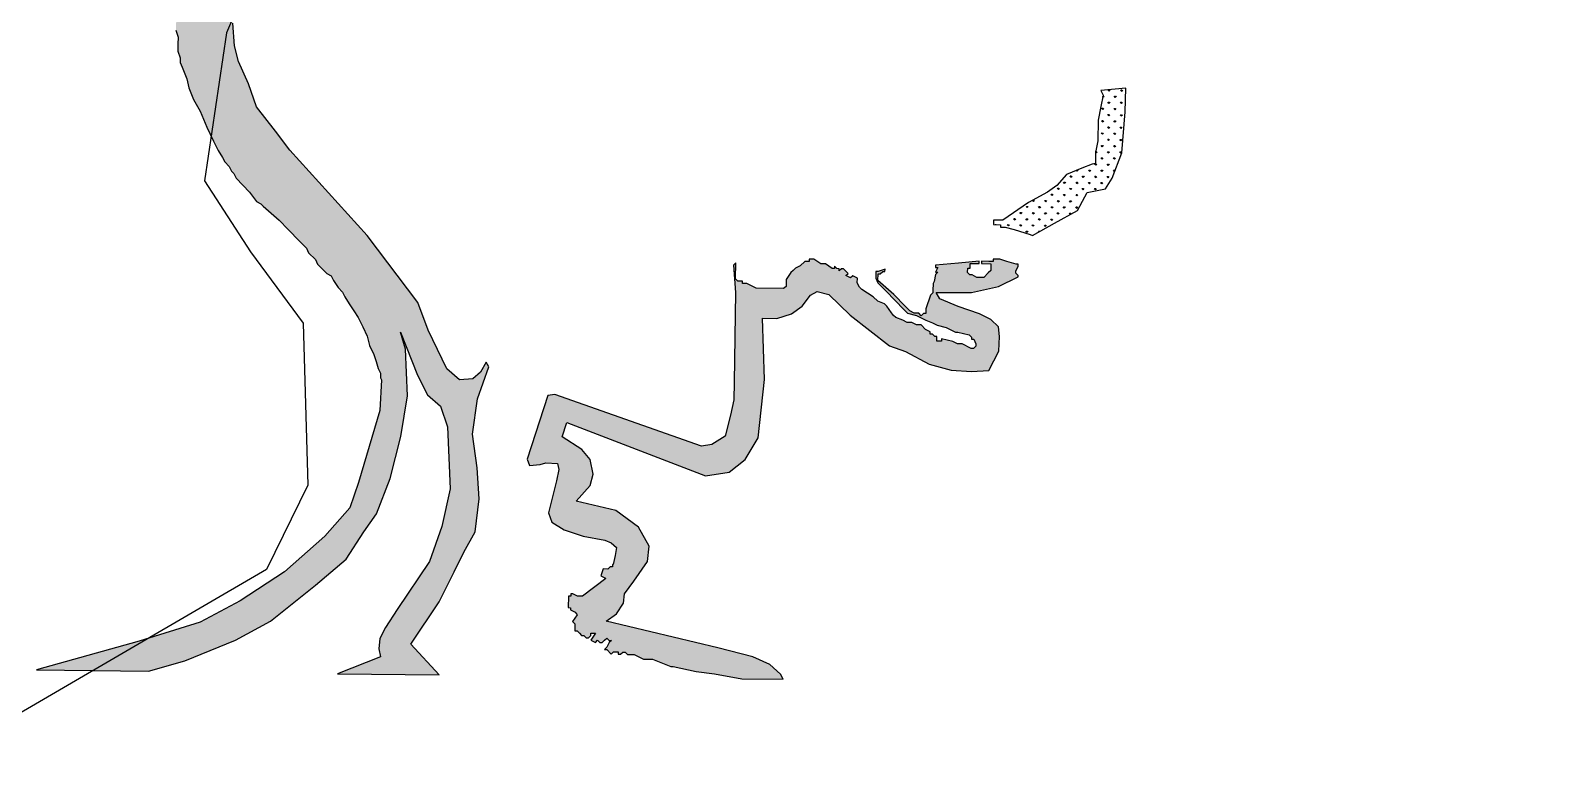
# Model space of a CAD drawing. Header units: metres. Extents: x 266352 to 301042, y 2101789 to 2138568.
# Drawn here: x 272168 to 274792, y 2129721 to 2131001 of the extents above; entities that cross this region are included whole.
import ezdxf

# ---------------------------------------------------------------- set-up
doc = ezdxf.new("R2010")
doc.units = ezdxf.units.M
doc.layers.add('MANGROOVE BUFFER ZONE', color=120, linetype='Continuous')
doc.layers.add('TALUKA BOUNDRY', color=150, linetype='Continuous')

msp = doc.modelspace()

# ---------------------------------------------------------------- hatches: boundary and pattern name
at = {"layer": 'MANGROOVE BUFFER ZONE'}
h = msp.add_hatch(dxfattribs=at)
h.set_pattern_fill('GRASS', color=256, scale=0.59672345, angle=-0.7340003)
h.paths.add_polyline_path([(272617, 2130794.2), (272592.2, 2130826.6), (272559.8, 2130868.8), (272545.5, 2130908.6), (272528.3, 2130947.7), (272521.6, 2130974.7), (272518.5, 2131013.6), (272519.9, 2131051.7), (272537.6, 2131183.8), (272560, 2131261.3), (272584, 2131324.2), (272618.1, 2131379), (272635.6, 2131411), (272644.1, 2131420.3), (272643.6, 2131421.5), (272706.5, 2131493.5), (272846.8, 2131652.3), (272884.2, 2131687.6), (272825.6, 2131756.7), (272819.4, 2131752.3), (272815.4, 2131744.4), (272807.3, 2131736.5), (272799.2, 2131728.7), (272791.2, 2131720.8), (272775.1, 2131705.1), (272738.8, 2131665.8), (272726.7, 2131654), (272714.6, 2131642.2), (272706.5, 2131634.4), (272686.4, 2131614.7), (272674.3, 2131602.9), (272666.2, 2131591.1), (272654.2, 2131583.3), (272646.1, 2131571.5), (272638, 2131559.6), (272625.8, 2131543.9), (272613.7, 2131532.1), (272585.3, 2131488.7), (272577.2, 2131476.9), (272552.9, 2131445.3), (272544.8, 2131429.5), (272536.7, 2131421.7), (272520.5, 2131398), (272516.4, 2131390.1), (272508.4, 2131386.2), (272504.3, 2131378.3), (272504.3, 2131374.3), (272500.3, 2131374.4), (272496.3, 2131374.4), (272488.5, 2131382.5), (272484.5, 2131382.6), (272472.6, 2131386.7), (272468.7, 2131390.7), (272464.7, 2131390.8), (272460.7, 2131390.8), (272452.8, 2131390.9), (272448.9, 2131394.9), (272444.9, 2131395), (272440.9, 2131395), (272437, 2131399.1), (272433, 2131399.1), (272433.1, 2131403.1), (272429.1, 2131403.2), (272421.1, 2131403.3), (272417.1, 2131403.3), (272413.2, 2131403.4), (272409.2, 2131407.4), (272405.3, 2131407.4), (272401.3, 2131407.5), (272397.4, 2131411.5), (272393.4, 2131411.6), (272397.3, 2131407.5), (272397.3, 2131403.6), (272401.2, 2131403.5), (272405.2, 2131399.5), (272409.1, 2131399.4), (272413.1, 2131399.4), (272425, 2131395.3), (272429, 2131395.2), (272433, 2131395.2), (272440.9, 2131391.1), (272444.8, 2131391), (272448.8, 2131391), (272452.7, 2131386.9), (272456.7, 2131382.9), (272460.6, 2131382.9), (272468.6, 2131382.8), (272472.6, 2131382.7), (272476.5, 2131378.7), (272480.5, 2131378.6), (272484.5, 2131378.6), (272484.4, 2131374.6), (272488.3, 2131370.6), (272492.3, 2131370.5), (272492.3, 2131366.5), (272496.2, 2131362.5), (272496.1, 2131358.5), (272496.1, 2131354.6), (272496, 2131350.6), (272492, 2131346.6), (272487.8, 2131330.8), (272487.8, 2131326.8), (272483.7, 2131318.9), (272479.7, 2131315), (272471.5, 2131299.2), (272471.4, 2131291.2), (272467.4, 2131287.3), (272467.3, 2131283.3), (272467.2, 2131275.3), (272459, 2131251.6), (272458.9, 2131243.6), (272454.8, 2131235.7), (272454.7, 2131227.8), (272446.4, 2131204), (272442.3, 2131196.1), (272438.2, 2131184.2), (272438.1, 2131176.3), (272434, 2131168.3), (272433.9, 2131160.4), (272429.8, 2131152.5), (272429.7, 2131140.5), (272429.6, 2131136.6), (272429.4, 2131116.7), (272429.3, 2131112.7), (272425.3, 2131104.8), (272421.1, 2131088.9), (272421, 2131085), (272421, 2131081), (272420.9, 2131077), (272420.9, 2131073), (272420.8, 2131065.1), (272424.6, 2131053.1), (272424.5, 2131045.1), (272424.4, 2131041.1), (272424.3, 2131033.2), (272420.1, 2131013.3), (272420, 2131001.4), (272423.8, 2130989.4), (272423.6, 2130977.5), (272423.5, 2130965.6), (272427.3, 2130953.6), (272427.2, 2130945.6), (272431.1, 2130937.6), (272438.8, 2130917.6), (272442.5, 2130901.7), (272450.2, 2130881.7), (272461.9, 2130861.6), (272473.5, 2130833.6), (272485.1, 2130809.6), (272489, 2130801.6), (272492.9, 2130793.6), (272500.7, 2130781.5), (272504.6, 2130773.5), (272512.4, 2130765.5), (272516.3, 2130757.5), (272520.2, 2130753.4), (272524.1, 2130745.4), (272535.9, 2130733.3), (272547.6, 2130721.3), (272559.4, 2130705.2), (272567.3, 2130701.1), (272571.2, 2130697.1), (272598.7, 2130672.9), (272602.7, 2130668.8), (272610.5, 2130660.8), (272618.4, 2130652.7), (272630.2, 2130640.6), (272638, 2130632.6), (272645.9, 2130624.5), (272649.7, 2130616.5), (272661.5, 2130604.4), (272665.4, 2130596.4), (272669.3, 2130592.4), (272681.1, 2130580.3), (272689, 2130576.2), (272692.9, 2130568.2), (272700.7, 2130556.2), (272708.5, 2130548.1), (272712.4, 2130540.1), (272720.2, 2130528.1), (272728, 2130516), (272735.8, 2130504), (272743.6, 2130488), (272751.3, 2130472), (272755.1, 2130456), (272762.8, 2130440), (272766.7, 2130428), (272770.5, 2130416), (272774.4, 2130408), (272774.3, 2130400.1), (272776, 2130396.5), (272773.1, 2130343.5), (272736, 2130218.6), (272721.1, 2130174.9), (272677.6, 2130126), (272608.2, 2130064.1), (272531, 2130013.7), (272461.9, 2129976.9), (272356.4, 2129944), (272178.6, 2129894.4), (272372.6, 2129891.9), (272435.3, 2129910), (272523, 2129945.8), (272583.7, 2129978.6), (272661.6, 2130040.8), (272714.6, 2130086.1), (272745.5, 2130133.3), (272767.4, 2130164.6), (272791, 2130225.8), (272809.5, 2130298.2), (272821, 2130368.8), (272817.6, 2130449.2), (272808.8, 2130478.9), (272838.4, 2130404.4), (272855.4, 2130370.3), (272878, 2130350.6), (272890.1, 2130315.1), (272895, 2130207.6), (272880.6, 2130142.3), (272859, 2130082.1), (272803.1, 2129998.7), (272782.8, 2129967.5), (272773.4, 2129948.7), (272771.2, 2129930.8), (272774, 2129916.7), (272699.7, 2129887.7), (272875.6, 2129885.5), (272827, 2129938.7), (272875.8, 2130012), (272901.9, 2130063.8), (272918.5, 2130098.1), (272938, 2130133), (272945, 2130190.6), (272941.5, 2130244), (272933.8, 2130302.5), (272942.3, 2130363.7), (272962, 2130419), (272957.3, 2130426.9), (272947.4, 2130409.6), (272934, 2130397.9), (272911, 2130396.2), (272888.9, 2130415.3), (272872.8, 2130449), (272856.8, 2130482.3), (272838.7, 2130530.3), (272751, 2130646.1)])
h = msp.add_hatch(dxfattribs=at)
h.set_pattern_fill('GRASS', color=256, scale=0.59672345, angle=-0.7340003)
h.paths.add_polyline_path([(274063.6, 2130860.5), (274065.2, 2130901.1), (274021.8, 2130897.3), (274025.7, 2130889.3), (274021.5, 2130869.5), (274017.2, 2130845.7), (274016.7, 2130809.9), (274012.5, 2130790), (274012.3, 2130770.9), (274006.8, 2130769.6), (273988.5, 2130763), (273962.4, 2130751.9), (273945.7, 2130733), (273929.1, 2130721.4), (273896.1, 2130703.5), (273851.9, 2130672.7), (273836, 2130672.9), (273835.9, 2130668.8), (273835.9, 2130665), (273847.8, 2130664.8), (273847.7, 2130660.8), (273855.7, 2130660.7), (273871.6, 2130656.6), (273899.3, 2130648.2), (273903.2, 2130646.2), (273941.4, 2130667.4), (273981.4, 2130689.7), (273997.7, 2130720.7), (274029.7, 2130727), (274041.3, 2130745.7), (274057.8, 2130789.1)])
h = msp.add_hatch(dxfattribs=at)
h.set_pattern_fill('GRASS', color=256, scale=0.59672345, angle=-0.7340003)
h.paths.add_polyline_path([(273439.2, 2130397), (273435.6, 2130503.4), (273460.6, 2130502.4), (273486.1, 2130510.4), (273504.2, 2130523.8), (273519, 2130542.8), (273530.7, 2130549.2), (273550.5, 2130544), (273587.8, 2130508.3), (273655.5, 2130455), (273683.3, 2130445.7), (273724.5, 2130423.5), (273762.7, 2130413.1), (273797.9, 2130410.8), (273827.7, 2130412.6), (273845.1, 2130445.8), (273846.1, 2130471.1), (273844.7, 2130488.2), (273831, 2130501), (273811.3, 2130510.9), (273774.3, 2130523.4), (273742.9, 2130536.5), (273736.6, 2130547.7), (273797.5, 2130547.5), (273844.4, 2130557.7), (273878.5, 2130574.9), (273878.5, 2130576.9), (273874.6, 2130580.9), (273874.6, 2130584.9), (273878.7, 2130592.8), (273878.7, 2130596.8), (273874.8, 2130596.8), (273858.9, 2130601), (273847, 2130605.1), (273835.1, 2130605.3), (273835, 2130601.3), (273827.6, 2130601.4), (273815.2, 2130601.6), (273815.1, 2130597.6), (273831, 2130597.4), (273830.9, 2130585.5), (273826.8, 2130581.5), (273818.8, 2130573.7), (273806.8, 2130573.8), (273798.9, 2130577.9), (273795, 2130578), (273791, 2130582), (273791.1, 2130589.9), (273795.1, 2130589.9), (273795.2, 2130597.9), (273803.2, 2130597.7), (273811.1, 2130597.6), (273811.2, 2130601.6), (273775.3, 2130598.1), (273735.5, 2130594.6), (273735.4, 2130590.7), (273739.4, 2130590.6), (273735.3, 2130582.7), (273739.3, 2130582.7), (273735.3, 2130578.7), (273732.8, 2130566.8), (273731.1, 2130562.9), (273731.1, 2130558.9), (273731, 2130554.9), (273730.9, 2130547), (273726.9, 2130543), (273718.6, 2130519.3), (273718.5, 2130511.3), (273714.5, 2130511.4), (273710.5, 2130507.4), (273706.6, 2130511.5), (273698.6, 2130511.6), (273690.7, 2130515.6), (273682.9, 2130523.7), (273663.2, 2130543.8), (273635.7, 2130568.1), (273635.9, 2130580), (273639.8, 2130579.9), (273643.9, 2130583.9), (273647.8, 2130583.8), (273647.9, 2130587.8), (273635.9, 2130584), (273631.9, 2130584), (273631.8, 2130572.1), (273635.7, 2130564.1), (273647.4, 2130552), (273667.1, 2130531.9), (273678.8, 2130519.8), (273686.7, 2130511.7), (273702.6, 2130507.5), (273718.4, 2130499.4), (273730.2, 2130495.2), (273738.2, 2130491.2), (273754, 2130487), (273769.8, 2130478.8), (273773.8, 2130478.8), (273793.6, 2130474.5), (273797.6, 2130470.5), (273797.5, 2130466.5), (273801.5, 2130466.5), (273805.4, 2130458.5), (273805.3, 2130454.5), (273801.3, 2130450.6), (273797.3, 2130450.6), (273781.5, 2130458.8), (273773.5, 2130458.9), (273765.6, 2130463), (273745.8, 2130467.2), (273745.8, 2130463.2), (273737.8, 2130463.3), (273737.9, 2130471.3), (273733.9, 2130471.3), (273730, 2130475.3), (273726, 2130475.4), (273726.1, 2130479.4), (273718.2, 2130483.5), (273710.3, 2130491.5), (273702.4, 2130491.6), (273694.5, 2130495.7), (273686.5, 2130495.8), (273678.6, 2130499.9), (273666.7, 2130504), (273662.8, 2130508), (273658.9, 2130512.1), (273651.1, 2130524.1), (273647.1, 2130528.1), (273635.2, 2130532.3), (273627.4, 2130540.3), (273607.7, 2130552.5), (273603.7, 2130556.5), (273599.9, 2130564.5), (273600, 2130572.5), (273592.1, 2130576.6), (273588, 2130572.7), (273580.1, 2130576.7), (273584.2, 2130580.7), (273580.2, 2130584.7), (273576.3, 2130588.7), (273572.3, 2130588.8), (273568.3, 2130584.8), (273568.3, 2130588.8), (273564.4, 2130588.9), (273560.4, 2130592.9), (273560.4, 2130588.9), (273556.4, 2130589), (273544.6, 2130597.1), (273536.6, 2130597.2), (273524.8, 2130605.3), (273516.8, 2130605.4), (273516.8, 2130601.4), (273508.8, 2130601.5), (273500.8, 2130593.7), (273492.8, 2130589.8), (273488.7, 2130585.9), (273484.7, 2130581.9), (273476.6, 2130570.1), (273476.5, 2130558.2), (273472.4, 2130554.2), (273424.7, 2130554.9), (273408.9, 2130563), (273400.9, 2130563.1), (273401, 2130567.1), (273393, 2130567.2), (273389.1, 2130571.2), (273389.5, 2130599.1), (273385.4, 2130595.1), (273388.8, 2130547.4), (273386.8, 2130392.2), (273386.4, 2130361.6), (273380.4, 2130335), (273370.9, 2130299), (273348.1, 2130284.3), (273330.4, 2130281.8), (273076.1, 2130371.1), (273063.8, 2130369), (273028.1, 2130259.2), (273032.4, 2130248.3), (273050.6, 2130249.9), (273060.6, 2130252.4), (273080.5, 2130251.3), (273083.1, 2130241.3), (273079.2, 2130221.4), (273070.6, 2130186.7), (273064.9, 2130166), (273071, 2130150), (273092.1, 2130136.6), (273125.5, 2130125.8), (273162.6, 2130118.6), (273173.8, 2130114.3), (273183.2, 2130106.1), (273180.8, 2130092.1), (273177, 2130076.6), (273175.9, 2130076.6), (273175.8, 2130072.6), (273171.9, 2130072.7), (273167.8, 2130068.7), (273159.9, 2130068.9), (273155.8, 2130057), (273163.7, 2130052.9), (273164.5, 2130052.6), (273124.1, 2130021.6), (273115.5, 2130021.7), (273107.6, 2130025.8), (273103.6, 2130025.8), (273103.6, 2130021.8), (273099.6, 2130021.9), (273099.4, 2130002), (273103.3, 2130001.9), (273103.3, 2129998), (273111.2, 2129993.9), (273115.1, 2129989.8), (273107, 2129978), (273110.9, 2129974), (273110.8, 2129962.1), (273114.8, 2129962), (273118.7, 2129958), (273122.6, 2129953.9), (273126.6, 2129953.9), (273130.5, 2129949.9), (273134.5, 2129949.8), (273138.5, 2129953.7), (273138.6, 2129957.7), (273146.5, 2129957.6), (273138.4, 2129945.8), (273146.3, 2129941.7), (273150.3, 2129945.6), (273154.3, 2129941.6), (273158.3, 2129941.5), (273162.3, 2129945.5), (273166.3, 2129949.4), (273170.2, 2129945.4), (273174.2, 2129945.3), (273170.2, 2129941.4), (273166.1, 2129933.5), (273162.1, 2129929.6), (273166.1, 2129929.5), (273173.9, 2129921.5), (273177.9, 2129925.4), (273185.9, 2129925.3), (273185.8, 2129921.3), (273189.8, 2129921.3), (273193.8, 2129925.2), (273197.8, 2129925.1), (273201.8, 2129921.1), (273213.7, 2129920.9), (273229.5, 2129912.8), (273245.4, 2129912.6), (273277.1, 2129900.2), (273281, 2129900.2), (273320.7, 2129891.7), (273352.5, 2129887.3), (273400.1, 2129878.8), (273471.7, 2129877.9), (273466.8, 2129887), (273448.5, 2129903.8), (273418.9, 2129916.8), (273358.3, 2129932.6), (273164.8, 2129978.7), (273182.8, 2129991.4), (273195.3, 2130009.6), (273196.8, 2130025.9), (273213, 2130048.1), (273236.5, 2130081.7), (273239.3, 2130108.4), (273221.3, 2130141.5), (273181.8, 2130170.3), (273113.1, 2130186.2), (273137.2, 2130213.3), (273142.4, 2130232.9), (273137.3, 2130258.6), (273122.7, 2130275.5), (273089, 2130297.6), (273096.7, 2130322.6), (273337, 2130230.4), (273378, 2130236.3), (273405.9, 2130258.6), (273428, 2130295.7)])

# ---------------------------------------------------------------- linework, layer by layer
for points in [[(272521.6, 2130974.7), (272518.5, 2131013.6)], [(272420, 2131001.4), (272423.8, 2130989.4)], [(272423.8, 2130989.4), (272423.6, 2130977.5)], [(272423.6, 2130977.5), (272423.5, 2130965.6)], [(272423.5, 2130965.6), (272427.3, 2130953.6)], [(272427.3, 2130953.6), (272427.2, 2130945.6)], [(272528.3, 2130947.7), (272521.6, 2130974.7)], [(272427.2, 2130945.6), (272431.1, 2130937.6)], [(272431.1, 2130937.6), (272438.8, 2130917.6)], [(272545.5, 2130908.6), (272528.3, 2130947.7)], [(272438.8, 2130917.6), (272442.5, 2130901.7)], [(272442.5, 2130901.7), (272450.2, 2130881.7)], [(272559.8, 2130868.8), (272545.5, 2130908.6)], [(274065.2, 2130901.1), (274021.8, 2130897.3)], [(274063.6, 2130860.5), (274065.2, 2130901.1)], [(272450.2, 2130881.7), (272461.9, 2130861.6)], [(274025.7, 2130889.3), (274021.5, 2130869.5)], [(274021.8, 2130897.3), (274025.7, 2130889.3)], [(272461.9, 2130861.6), (272473.5, 2130833.6)], [(272592.2, 2130826.6), (272559.8, 2130868.8)], [(274021.5, 2130869.5), (274017.2, 2130845.7)], [(274057.8, 2130789.1), (274063.6, 2130860.5)], [(272473.5, 2130833.6), (272485.1, 2130809.6)], [(272617, 2130794.2), (272592.2, 2130826.6)], [(274017.2, 2130845.7), (274016.7, 2130809.9)], [(272485.1, 2130809.6), (272489, 2130801.6)], [(272489, 2130801.6), (272492.9, 2130793.6)], [(274016.7, 2130809.9), (274012.5, 2130790)], [(272492.9, 2130793.6), (272500.7, 2130781.5)], [(272500.7, 2130781.5), (272504.6, 2130773.5)], [(272504.6, 2130773.5), (272512.4, 2130765.5)], [(272751, 2130646.1), (272617, 2130794.2)], [(274006.8, 2130769.6), (273988.5, 2130763)], [(274012.3, 2130770.9), (274006.8, 2130769.6)], [(274012.5, 2130790), (274012.3, 2130770.9)], [(274041.3, 2130745.7), (274057.8, 2130789.1)], [(272512.4, 2130765.5), (272516.3, 2130757.5)], [(272516.3, 2130757.5), (272520.2, 2130753.4)], [(272520.2, 2130753.4), (272524.1, 2130745.4)], [(272524.1, 2130745.4), (272535.9, 2130733.3)], [(273962.4, 2130751.9), (273945.7, 2130733)], [(273988.5, 2130763), (273962.4, 2130751.9)], [(274029.7, 2130727), (274041.3, 2130745.7)], [(272535.9, 2130733.3), (272547.6, 2130721.3)], [(272547.6, 2130721.3), (272559.4, 2130705.2)], [(273929.1, 2130721.4), (273896.1, 2130703.5)], [(273945.7, 2130733), (273929.1, 2130721.4)], [(273981.4, 2130689.7), (273997.7, 2130720.7)], [(273997.7, 2130720.7), (274029.7, 2130727)], [(272559.4, 2130705.2), (272567.3, 2130701.1)], [(272567.3, 2130701.1), (272571.2, 2130697.1)], [(272571.2, 2130697.1), (272598.7, 2130672.9)], [(273896.1, 2130703.5), (273851.9, 2130672.7)], [(272598.7, 2130672.9), (272602.7, 2130668.8)], [(272602.7, 2130668.8), (272610.5, 2130660.8)], [(273836, 2130672.9), (273835.9, 2130668.8)], [(273835.9, 2130668.8), (273835.9, 2130665)], [(273835.9, 2130665), (273847.8, 2130664.8)], [(273851.9, 2130672.7), (273836, 2130672.9)], [(273847.8, 2130664.8), (273847.7, 2130660.8)], [(273903.2, 2130646.2), (273941.4, 2130667.4)], [(273941.4, 2130667.4), (273981.4, 2130689.7)], [(272610.5, 2130660.8), (272618.4, 2130652.7)], [(272618.4, 2130652.7), (272630.2, 2130640.6)], [(272630.2, 2130640.6), (272638, 2130632.6)], [(272838.7, 2130530.3), (272751, 2130646.1)], [(273847.7, 2130660.8), (273855.7, 2130660.7)], [(273855.7, 2130660.7), (273871.6, 2130656.6)], [(273871.6, 2130656.6), (273899.3, 2130648.2)], [(273899.3, 2130648.2), (273903.2, 2130646.2)], [(272638, 2130632.6), (272645.9, 2130624.5)], [(272645.9, 2130624.5), (272649.7, 2130616.5)], [(272649.7, 2130616.5), (272661.5, 2130604.4)], [(272661.5, 2130604.4), (272665.4, 2130596.4)], [(272665.4, 2130596.4), (272669.3, 2130592.4)], [(272669.3, 2130592.4), (272681.1, 2130580.3)], [(273389.5, 2130599.1), (273385.4, 2130595.1)], [(273385.4, 2130595.1), (273388.8, 2130547.4)], [(273389.1, 2130571.2), (273389.5, 2130599.1)], [(273488.7, 2130585.9), (273484.7, 2130581.9)], [(273492.8, 2130589.8), (273488.7, 2130585.9)], [(273500.8, 2130593.7), (273492.8, 2130589.8)], [(273508.8, 2130601.5), (273500.8, 2130593.7)], [(273516.8, 2130601.4), (273508.8, 2130601.5)], [(273524.8, 2130605.3), (273516.8, 2130605.4)], [(273516.8, 2130605.4), (273516.8, 2130601.4)], [(273536.6, 2130597.2), (273524.8, 2130605.3)], [(273544.6, 2130597.1), (273536.6, 2130597.2)], [(273556.4, 2130589), (273544.6, 2130597.1)], [(273560.4, 2130588.9), (273556.4, 2130589)], [(273564.4, 2130588.9), (273560.4, 2130592.9)], [(273560.4, 2130592.9), (273560.4, 2130588.9)], [(273568.3, 2130588.8), (273564.4, 2130588.9)], [(273572.3, 2130588.8), (273568.3, 2130584.8)], [(273568.3, 2130584.8), (273568.3, 2130588.8)], [(273576.3, 2130588.7), (273572.3, 2130588.8)], [(273580.2, 2130584.7), (273576.3, 2130588.7)], [(273647.9, 2130587.8), (273635.9, 2130584)], [(273647.8, 2130583.8), (273647.9, 2130587.8)], [(273739.4, 2130590.6), (273735.3, 2130582.7)], [(273735.5, 2130594.6), (273735.4, 2130590.7)], [(273735.4, 2130590.7), (273739.4, 2130590.6)], [(273775.3, 2130598.1), (273735.5, 2130594.6)], [(273811.2, 2130601.6), (273775.3, 2130598.1)], [(273791, 2130582), (273791.1, 2130589.9)], [(273791.1, 2130589.9), (273795.1, 2130589.9)], [(273795.1, 2130589.9), (273795.2, 2130597.9)], [(273795.2, 2130597.9), (273803.2, 2130597.7)], [(273803.2, 2130597.7), (273811.1, 2130597.6)], [(273811.1, 2130597.6), (273811.2, 2130601.6)], [(273815.2, 2130601.6), (273815.1, 2130597.6)], [(273815.1, 2130597.6), (273831, 2130597.4)], [(273827.6, 2130601.4), (273815.2, 2130601.6)], [(273835, 2130601.3), (273827.6, 2130601.4)], [(273831, 2130597.4), (273830.9, 2130585.5)], [(273835.1, 2130605.3), (273835, 2130601.3)], [(273847, 2130605.1), (273835.1, 2130605.3)], [(273858.9, 2130601), (273847, 2130605.1)], [(273874.8, 2130596.8), (273858.9, 2130601)], [(273874.6, 2130584.9), (273878.7, 2130592.8)], [(273878.7, 2130596.8), (273874.8, 2130596.8)], [(273878.7, 2130592.8), (273878.7, 2130596.8)], [(272681.1, 2130580.3), (272689, 2130576.2)], [(272689, 2130576.2), (272692.9, 2130568.2)], [(272692.9, 2130568.2), (272700.7, 2130556.2)], [(273393, 2130567.2), (273389.1, 2130571.2)], [(273401, 2130567.1), (273393, 2130567.2)], [(273400.9, 2130563.1), (273401, 2130567.1)], [(273408.9, 2130563), (273400.9, 2130563.1)], [(273424.7, 2130554.9), (273408.9, 2130563)], [(273476.6, 2130570.1), (273476.5, 2130558.2)], [(273484.7, 2130581.9), (273476.6, 2130570.1)], [(273580.1, 2130576.7), (273584.2, 2130580.7)], [(273588, 2130572.7), (273580.1, 2130576.7)], [(273584.2, 2130580.7), (273580.2, 2130584.7)], [(273592.1, 2130576.6), (273588, 2130572.7)], [(273600, 2130572.5), (273592.1, 2130576.6)], [(273599.9, 2130564.5), (273600, 2130572.5)], [(273603.7, 2130556.5), (273599.9, 2130564.5)], [(273631.9, 2130584), (273631.8, 2130572.1)], [(273631.8, 2130572.1), (273635.7, 2130564.1)], [(273635.9, 2130584), (273631.9, 2130584)], [(273635.7, 2130568.1), (273635.9, 2130580)], [(273663.2, 2130543.8), (273635.7, 2130568.1)], [(273635.7, 2130564.1), (273647.4, 2130552)], [(273635.9, 2130580), (273639.8, 2130579.9)], [(273639.8, 2130579.9), (273643.9, 2130583.9)], [(273643.9, 2130583.9), (273647.8, 2130583.8)], [(273732.8, 2130566.8), (273731.1, 2130562.9)], [(273731.1, 2130562.9), (273731.1, 2130558.9)], [(273735.3, 2130578.7), (273732.8, 2130566.8)], [(273735.3, 2130582.7), (273739.3, 2130582.7)], [(273739.3, 2130582.7), (273735.3, 2130578.7)], [(273795, 2130578), (273791, 2130582)], [(273798.9, 2130577.9), (273795, 2130578)], [(273806.8, 2130573.8), (273798.9, 2130577.9)], [(273818.8, 2130573.7), (273806.8, 2130573.8)], [(273826.8, 2130581.5), (273818.8, 2130573.7)], [(273830.9, 2130585.5), (273826.8, 2130581.5)], [(273844.4, 2130557.7), (273878.5, 2130574.9)], [(273874.6, 2130580.9), (273874.6, 2130584.9)], [(273878.5, 2130576.9), (273874.6, 2130580.9)], [(273878.5, 2130574.9), (273878.5, 2130576.9)], [(272700.7, 2130556.2), (272708.5, 2130548.1)], [(272708.5, 2130548.1), (272712.4, 2130540.1)], [(272712.4, 2130540.1), (272720.2, 2130528.1)], [(273388.8, 2130547.4), (273386.8, 2130392.2)], [(273472.4, 2130554.2), (273424.7, 2130554.9)], [(273476.5, 2130558.2), (273472.4, 2130554.2)], [(273504.2, 2130523.8), (273519, 2130542.8)], [(273519, 2130542.8), (273530.7, 2130549.2)], [(273530.7, 2130549.2), (273550.5, 2130544)], [(273550.5, 2130544), (273587.8, 2130508.3)], [(273607.7, 2130552.5), (273603.7, 2130556.5)], [(273627.4, 2130540.3), (273607.7, 2130552.5)], [(273635.2, 2130532.3), (273627.4, 2130540.3)], [(273647.4, 2130552), (273667.1, 2130531.9)], [(273682.9, 2130523.7), (273663.2, 2130543.8)], [(273726.9, 2130543), (273718.6, 2130519.3)], [(273730.9, 2130547), (273726.9, 2130543)], [(273731, 2130554.9), (273730.9, 2130547)], [(273731.1, 2130558.9), (273731, 2130554.9)], [(273742.9, 2130536.5), (273736.6, 2130547.7)], [(273736.6, 2130547.7), (273797.5, 2130547.5)], [(273774.3, 2130523.4), (273742.9, 2130536.5)], [(273797.5, 2130547.5), (273844.4, 2130557.7)], [(272720.2, 2130528.1), (272728, 2130516)], [(272728, 2130516), (272735.8, 2130504)], [(272856.8, 2130482.3), (272838.7, 2130530.3)], [(273460.6, 2130502.4), (273486.1, 2130510.4)], [(273486.1, 2130510.4), (273504.2, 2130523.8)], [(273587.8, 2130508.3), (273655.5, 2130455)], [(273647.1, 2130528.1), (273635.2, 2130532.3)], [(273651.1, 2130524.1), (273647.1, 2130528.1)], [(273658.9, 2130512.1), (273651.1, 2130524.1)], [(273662.8, 2130508), (273658.9, 2130512.1)], [(273666.7, 2130504), (273662.8, 2130508)], [(273667.1, 2130531.9), (273678.8, 2130519.8)], [(273678.8, 2130519.8), (273686.7, 2130511.7)], [(273690.7, 2130515.6), (273682.9, 2130523.7)], [(273686.7, 2130511.7), (273702.6, 2130507.5)], [(273698.6, 2130511.6), (273690.7, 2130515.6)], [(273706.6, 2130511.5), (273698.6, 2130511.6)], [(273702.6, 2130507.5), (273718.4, 2130499.4)], [(273710.5, 2130507.4), (273706.6, 2130511.5)], [(273714.5, 2130511.4), (273710.5, 2130507.4)], [(273718.5, 2130511.3), (273714.5, 2130511.4)], [(273718.6, 2130519.3), (273718.5, 2130511.3)], [(273811.3, 2130510.9), (273774.3, 2130523.4)], [(273831, 2130501), (273811.3, 2130510.9)], [(272735.8, 2130504), (272743.6, 2130488)], [(272743.6, 2130488), (272751.3, 2130472)], [(272872.8, 2130449), (272856.8, 2130482.3)], [(273439.2, 2130397), (273435.6, 2130503.4)], [(273435.6, 2130503.4), (273460.6, 2130502.4)], [(273678.6, 2130499.9), (273666.7, 2130504)], [(273686.5, 2130495.8), (273678.6, 2130499.9)], [(273694.5, 2130495.7), (273686.5, 2130495.8)], [(273702.4, 2130491.6), (273694.5, 2130495.7)], [(273710.3, 2130491.5), (273702.4, 2130491.6)], [(273718.2, 2130483.5), (273710.3, 2130491.5)], [(273726.1, 2130479.4), (273718.2, 2130483.5)], [(273718.4, 2130499.4), (273730.2, 2130495.2)], [(273730.2, 2130495.2), (273738.2, 2130491.2)], [(273738.2, 2130491.2), (273754, 2130487)], [(273754, 2130487), (273769.8, 2130478.8)], [(273844.7, 2130488.2), (273831, 2130501)], [(273846.1, 2130471.1), (273844.7, 2130488.2)], [(272751.3, 2130472), (272755.1, 2130456)], [(272755.1, 2130456), (272762.8, 2130440)], [(272817.6, 2130449.2), (272808.8, 2130478.9)], [(272808.8, 2130478.9), (272838.4, 2130404.4)], [(273655.5, 2130455), (273683.3, 2130445.7)], [(273726, 2130475.4), (273726.1, 2130479.4)], [(273730, 2130475.3), (273726, 2130475.4)], [(273733.9, 2130471.3), (273730, 2130475.3)], [(273737.9, 2130471.3), (273733.9, 2130471.3)], [(273737.8, 2130463.3), (273737.9, 2130471.3)], [(273745.8, 2130463.2), (273737.8, 2130463.3)], [(273765.6, 2130463), (273745.8, 2130467.2)], [(273745.8, 2130467.2), (273745.8, 2130463.2)], [(273773.5, 2130458.9), (273765.6, 2130463)], [(273769.8, 2130478.8), (273773.8, 2130478.8)], [(273781.5, 2130458.8), (273773.5, 2130458.9)], [(273773.8, 2130478.8), (273793.6, 2130474.5)], [(273797.3, 2130450.6), (273781.5, 2130458.8)], [(273793.6, 2130474.5), (273797.6, 2130470.5)], [(273797.6, 2130470.5), (273797.5, 2130466.5)], [(273797.5, 2130466.5), (273801.5, 2130466.5)], [(273801.5, 2130466.5), (273805.4, 2130458.5)], [(273805.4, 2130458.5), (273805.3, 2130454.5)], [(273845.1, 2130445.8), (273846.1, 2130471.1)], [(272762.8, 2130440), (272766.7, 2130428)], [(272821, 2130368.8), (272817.6, 2130449.2)], [(272888.9, 2130415.3), (272872.8, 2130449)], [(273683.3, 2130445.7), (273724.5, 2130423.5)], [(273801.3, 2130450.6), (273797.3, 2130450.6)], [(273805.3, 2130454.5), (273801.3, 2130450.6)], [(273827.7, 2130412.6), (273845.1, 2130445.8)], [(272766.7, 2130428), (272770.5, 2130416)], [(272770.5, 2130416), (272774.4, 2130408)], [(272774.4, 2130408), (272774.3, 2130400.1)], [(272838.4, 2130404.4), (272855.4, 2130370.3)], [(272911, 2130396.2), (272888.9, 2130415.3)], [(272947.4, 2130409.6), (272934, 2130397.9)], [(272942.3, 2130363.7), (272962, 2130419)], [(272957.3, 2130426.9), (272947.4, 2130409.6)], [(272962, 2130419), (272957.3, 2130426.9)], [(273724.5, 2130423.5), (273762.7, 2130413.1)], [(273762.7, 2130413.1), (273797.9, 2130410.8)], [(273797.9, 2130410.8), (273827.7, 2130412.6)], [(272776, 2130396.5), (272773.1, 2130343.5)], [(272774.3, 2130400.1), (272776, 2130396.5)], [(272934, 2130397.9), (272911, 2130396.2)], [(273386.8, 2130392.2), (273386.4, 2130361.6)], [(273428, 2130295.7), (273439.2, 2130397)], [(272809.5, 2130298.2), (272821, 2130368.8)], [(272855.4, 2130370.3), (272878, 2130350.6)], [(272878, 2130350.6), (272890.1, 2130315.1)], [(272933.8, 2130302.5), (272942.3, 2130363.7)], [(273063.8, 2130369), (273028.1, 2130259.2)], [(273076.1, 2130371.1), (273063.8, 2130369)], [(273330.4, 2130281.8), (273076.1, 2130371.1)], [(273386.4, 2130361.6), (273380.4, 2130335)], [(272773.1, 2130343.5), (272736, 2130218.6)], [(273380.4, 2130335), (273370.9, 2130299)], [(272791, 2130225.8), (272809.5, 2130298.2)], [(272890.1, 2130315.1), (272895, 2130207.6)], [(272941.5, 2130244), (272933.8, 2130302.5)], [(273089, 2130297.6), (273096.7, 2130322.6)], [(273122.7, 2130275.5), (273089, 2130297.6)], [(273096.7, 2130322.6), (273337, 2130230.4)], [(273370.9, 2130299), (273348.1, 2130284.3)], [(273137.3, 2130258.6), (273122.7, 2130275.5)], [(273348.1, 2130284.3), (273330.4, 2130281.8)], [(273405.9, 2130258.6), (273428, 2130295.7)], [(273028.1, 2130259.2), (273032.4, 2130248.3)], [(273032.4, 2130248.3), (273050.6, 2130249.9)], [(273050.6, 2130249.9), (273060.6, 2130252.4)], [(273060.6, 2130252.4), (273080.5, 2130251.3)], [(273080.5, 2130251.3), (273083.1, 2130241.3)], [(273142.4, 2130232.9), (273137.3, 2130258.6)], [(273378, 2130236.3), (273405.9, 2130258.6)], [(272736, 2130218.6), (272721.1, 2130174.9)], [(272767.4, 2130164.6), (272791, 2130225.8)], [(272945, 2130190.6), (272941.5, 2130244)], [(273079.2, 2130221.4), (273070.6, 2130186.7)], [(273083.1, 2130241.3), (273079.2, 2130221.4)], [(273137.2, 2130213.3), (273142.4, 2130232.9)], [(273337, 2130230.4), (273378, 2130236.3)], [(272895, 2130207.6), (272880.6, 2130142.3)], [(273113.1, 2130186.2), (273137.2, 2130213.3)], [(272721.1, 2130174.9), (272677.6, 2130126)], [(272938, 2130133), (272945, 2130190.6)], [(273070.6, 2130186.7), (273064.9, 2130166)], [(273181.8, 2130170.3), (273113.1, 2130186.2)], [(273221.3, 2130141.5), (273181.8, 2130170.3)], [(272745.5, 2130133.3), (272767.4, 2130164.6)], [(272880.6, 2130142.3), (272859, 2130082.1)], [(273064.9, 2130166), (273071, 2130150)], [(273071, 2130150), (273092.1, 2130136.6)], [(273239.3, 2130108.4), (273221.3, 2130141.5)], [(272677.6, 2130126), (272608.2, 2130064.1)], [(272714.6, 2130086.1), (272745.5, 2130133.3)], [(272918.5, 2130098.1), (272938, 2130133)], [(273092.1, 2130136.6), (273125.5, 2130125.8)], [(273125.5, 2130125.8), (273162.6, 2130118.6)], [(273162.6, 2130118.6), (273173.8, 2130114.3)], [(273173.8, 2130114.3), (273183.2, 2130106.1)], [(272901.9, 2130063.8), (272918.5, 2130098.1)], [(273180.8, 2130092.1), (273177, 2130076.6)], [(273183.2, 2130106.1), (273180.8, 2130092.1)], [(273236.5, 2130081.7), (273239.3, 2130108.4)], [(272608.2, 2130064.1), (272531, 2130013.7)], [(272661.6, 2130040.8), (272714.6, 2130086.1)], [(272859, 2130082.1), (272803.1, 2129998.7)], [(272875.8, 2130012), (272901.9, 2130063.8)], [(273159.9, 2130068.9), (273155.8, 2130057)], [(273167.8, 2130068.7), (273159.9, 2130068.9)], [(273171.9, 2130072.7), (273167.8, 2130068.7)], [(273175.8, 2130072.6), (273171.9, 2130072.7)], [(273175.9, 2130076.6), (273175.8, 2130072.6)], [(273177, 2130076.6), (273175.9, 2130076.6)], [(273213, 2130048.1), (273236.5, 2130081.7)], [(272583.7, 2129978.6), (272661.6, 2130040.8)], [(273164.5, 2130052.6), (273124.1, 2130021.6)], [(273155.8, 2130057), (273163.7, 2130052.9)], [(273163.7, 2130052.9), (273164.5, 2130052.6)], [(273196.8, 2130025.9), (273213, 2130048.1)], [(272531, 2130013.7), (272461.9, 2129976.9)], [(272827, 2129938.7), (272875.8, 2130012)], [(273099.6, 2130021.9), (273099.4, 2130002)], [(273103.6, 2130021.8), (273099.6, 2130021.9)], [(273107.6, 2130025.8), (273103.6, 2130025.8)], [(273103.6, 2130025.8), (273103.6, 2130021.8)], [(273115.5, 2130021.7), (273107.6, 2130025.8)], [(273124.1, 2130021.6), (273115.5, 2130021.7)], [(273182.8, 2129991.4), (273195.3, 2130009.6)], [(273195.3, 2130009.6), (273196.8, 2130025.9)], [(272803.1, 2129998.7), (272782.8, 2129967.5)], [(273099.4, 2130002), (273103.3, 2130001.9)], [(273103.3, 2130001.9), (273103.3, 2129998)], [(273103.3, 2129998), (273111.2, 2129993.9)], [(273115.1, 2129989.8), (273107, 2129978)], [(273111.2, 2129993.9), (273115.1, 2129989.8)], [(273164.8, 2129978.7), (273182.8, 2129991.4)], [(272461.9, 2129976.9), (272356.4, 2129944)], [(272523, 2129945.8), (272583.7, 2129978.6)], [(272782.8, 2129967.5), (272773.4, 2129948.7)], [(273107, 2129978), (273110.9, 2129974)], [(273110.9, 2129974), (273110.8, 2129962.1)], [(273110.8, 2129962.1), (273114.8, 2129962)], [(273114.8, 2129962), (273118.7, 2129958)], [(273118.7, 2129958), (273122.6, 2129953.9)], [(273146.5, 2129957.6), (273138.4, 2129945.8)], [(273138.5, 2129953.7), (273138.6, 2129957.7)], [(273138.6, 2129957.7), (273146.5, 2129957.6)], [(273358.3, 2129932.6), (273164.8, 2129978.7)], [(272356.4, 2129944), (272178.6, 2129894.4)], [(272435.3, 2129910), (272523, 2129945.8)], [(272773.4, 2129948.7), (272771.2, 2129930.8)], [(272771.2, 2129930.8), (272774, 2129916.7)], [(272875.6, 2129885.5), (272827, 2129938.7)], [(273122.6, 2129953.9), (273126.6, 2129953.9)], [(273126.6, 2129953.9), (273130.5, 2129949.9)], [(273130.5, 2129949.9), (273134.5, 2129949.8)], [(273134.5, 2129949.8), (273138.5, 2129953.7)], [(273138.4, 2129945.8), (273146.3, 2129941.7)], [(273146.3, 2129941.7), (273150.3, 2129945.6)], [(273150.3, 2129945.6), (273154.3, 2129941.6)], [(273154.3, 2129941.6), (273158.3, 2129941.5)], [(273158.3, 2129941.5), (273162.3, 2129945.5)], [(273166.1, 2129933.5), (273162.1, 2129929.6)], [(273162.3, 2129945.5), (273166.3, 2129949.4)], [(273170.2, 2129941.4), (273166.1, 2129933.5)], [(273166.3, 2129949.4), (273170.2, 2129945.4)], [(273170.2, 2129945.4), (273174.2, 2129945.3)], [(273174.2, 2129945.3), (273170.2, 2129941.4)], [(273418.9, 2129916.8), (273358.3, 2129932.6)], [(272372.6, 2129891.9), (272435.3, 2129910)], [(272774, 2129916.7), (272699.7, 2129887.7)], [(273162.1, 2129929.6), (273166.1, 2129929.5)], [(273166.1, 2129929.5), (273173.9, 2129921.5)], [(273173.9, 2129921.5), (273177.9, 2129925.4)], [(273177.9, 2129925.4), (273185.9, 2129925.3)], [(273185.9, 2129925.3), (273185.8, 2129921.3)], [(273185.8, 2129921.3), (273189.8, 2129921.3)], [(273189.8, 2129921.3), (273193.8, 2129925.2)], [(273193.8, 2129925.2), (273197.8, 2129925.1)], [(273197.8, 2129925.1), (273201.8, 2129921.1)], [(273201.8, 2129921.1), (273213.7, 2129920.9)], [(273213.7, 2129920.9), (273229.5, 2129912.8)], [(273229.5, 2129912.8), (273245.4, 2129912.6)], [(273245.4, 2129912.6), (273277.1, 2129900.2)], [(273448.5, 2129903.8), (273418.9, 2129916.8)], [(273466.8, 2129887), (273448.5, 2129903.8)], [(272178.6, 2129894.4), (272372.6, 2129891.9)], [(272699.7, 2129887.7), (272875.6, 2129885.5)], [(273277.1, 2129900.2), (273281, 2129900.2)], [(273281, 2129900.2), (273320.7, 2129891.7)], [(273320.7, 2129891.7), (273352.5, 2129887.3)], [(273352.5, 2129887.3), (273400.1, 2129878.8)], [(273400.1, 2129878.8), (273471.7, 2129877.9)], [(273471.7, 2129877.9), (273466.8, 2129887)]]:
    msp.add_lwpolyline(points, dxfattribs=at)
at = {"layer": 'TALUKA BOUNDRY'}
msp.add_polyline3d([(274814.3, 2131884, 0), (274418.3, 2131742.4, 0), (274254.9, 2131659, 0), (274186.3, 2131733.1, 0), (274164.6, 2131855.4, 0), (273957, 2131943.5, 0), (273724.7, 2131909.7, 0), (273722.9, 2131763.2, 0), (273629, 2131678.9, 0), (273025.1, 2131601, 0), (272853.2, 2131761.8, 0), (272710.4, 2131470.6, 0), (272507.4, 2130996.9, 0), (272469.4, 2130741, 0), (272549.1, 2130617.9, 0), (272640.3, 2130494.7, 0), (272648.4, 2130213.8, 0), (272577, 2130068.1, 0), (271981.3, 2129721.5, 0)], dxfattribs=at)

doc.saveas('drawing.dxf')
